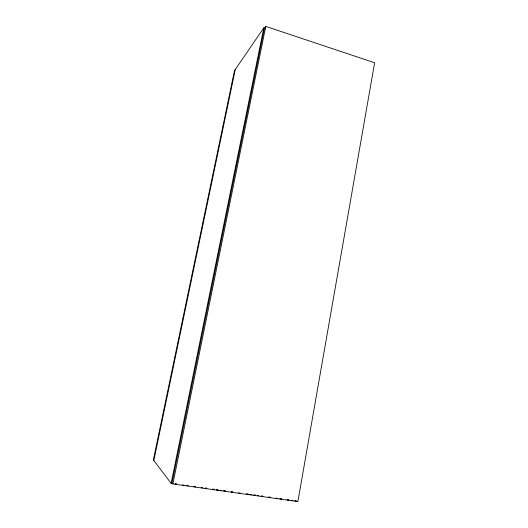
<?xml version="1.0" encoding="UTF-8"?>
<svg xmlns="http://www.w3.org/2000/svg" width="528" height="528" viewBox="0 0 528 528"><rect width="100%" height="100%" fill="white"/><g stroke="black" fill="none" stroke-linecap="round" stroke-linejoin="round"><path stroke-width="0.79" d="M172.867 483.952L265.769 26.4L374.629 62.759L297.871 501.6L172.867 483.952L172.022 482.843L264.403 28.387L265.769 26.4M153.839 460.482L235.277 69.505M172.696 483.523L171.112 483.298L153.371 459.862L234.491 70.653L263.802 27.845L171.138 483.325L172.715 483.549M186.443 485.463L188.067 485.694M195.38 486.73L193.756 486.499L195.406 486.757M205.128 488.103L206.752 488.334M216.506 489.713L218.13 489.944L216.533 489.746M223.819 490.75L225.443 490.981M232.756 492.01L231.132 491.779L232.789 492.043M246.569 493.964L248.193 494.195M249.823 494.426L251.447 494.657L249.856 494.452M253.882 495L255.512 495.231M262.825 496.261L261.195 496.03L262.858 496.294M270.138 497.297L268.508 497.066L270.178 497.323M281.51 498.907L279.886 498.676L281.549 498.934M287.199 499.706L288.823 499.937L287.239 499.739M291.265 500.28L292.888 500.511M295.033 500.815L296.465 501.019L295.079 500.848M182.404 484.915L184.028 485.146M186.463 485.489L188.093 485.72M201.095 487.562L202.719 487.793M205.154 488.136L206.785 488.367M219.787 490.202L221.41 490.433M223.852 490.776L225.476 491.007M238.478 492.848L240.101 493.073M246.609 493.997L248.233 494.221M253.922 495.026L255.545 495.257M257.169 495.488L258.799 495.719M275.86 498.128L277.49 498.359M291.304 500.313L292.928 500.544M263.769 27.898L265.175 28.301M176.689 484.084L175.065 483.853L176.715 484.117M214.071 489.37L212.441 489.139L214.097 489.397"/></g></svg>
